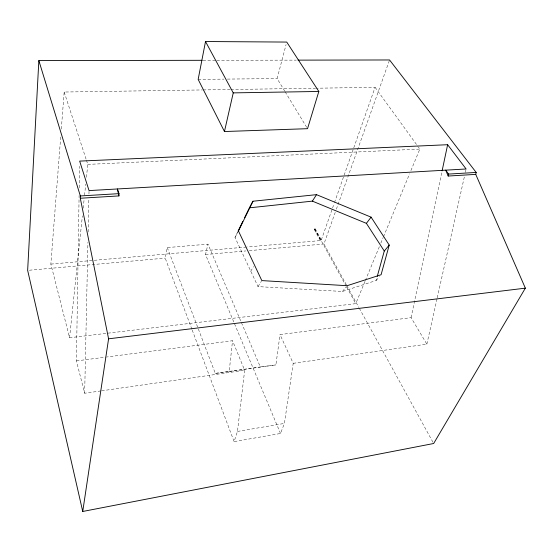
<?xml version="1.0" encoding="UTF-8"?>
<svg xmlns="http://www.w3.org/2000/svg" width="553" height="553" viewBox="0 0 553 553"><rect width="100%" height="100%" fill="white"/><g stroke="black" fill="none" stroke-linecap="round" stroke-linejoin="round"><path stroke-width="0.41" stroke-dasharray="2.77 2.07" d="M100.84 390.93L84.664 393.252L76.418 360.909L79.1 195.562M79.224 187.813L79.577 166.28M84.664 393.252L87.92 242.338M88.141 231.99L88.853 199.218M88.964 194.041L89.04 190.591M365.008 281.346L355.759 303.652L69.567 337.738L50.855 264.099L60.782 135.907M61.314 129.022L64.176 92.026L202.357 89.939M69.567 337.738L82.383 215.884M83.199 208.156L84.187 198.721M84.547 195.285L85.722 184.128M86.441 177.264L87.796 164.393L86.468 160.329M198.361 329.028L215.297 373.379L229.184 371.575L232.53 340.731L107.13 356.941M293.208 363.328L426.861 344.146L411.079 317.65L280.018 334.593L293.208 363.328L284.408 423.418L280.509 433.483L234.092 441.619L237.465 431.444L244.668 370.289L232.53 340.731M229.184 371.575L275.899 364.89L280.018 334.593M191.905 329.256L165.202 258.12L167.269 247.585L207.963 244.149L260.325 366.936L275.899 364.89M411.079 317.65L441.923 171.713M426.861 344.146L437.05 298.668M437.236 297.832L464.416 176.559M465.356 172.349L466.11 168.983M280.509 433.483L205.495 254.539L207.963 244.149M284.726 91.1L277.122 78.574L286.088 44.558M237.583 232.129L234.997 237.444L257.995 286.606L342.445 291.472L376.109 280.509L377.015 277.233M320.36 240.59L314.187 229.308L314.394 228.7L315.134 228.645L321.328 239.912L320.574 239.981L320.36 240.59L247.405 246.956M346.268 286.371L314.927 229.253L315.134 228.645M321.328 239.912L334.192 203.393M334.482 202.578L375.079 87.326L316.357 88.217M346.399 284.802L323.961 243.991L335.236 212.373M336.39 209.131L389.568 59.966M365.339 280.551L379.538 246.285M380.858 243.099L383.174 237.52M383.505 236.725L409.6 173.78M410.92 170.594L419.838 149.082L418.331 147.001M234.997 237.444L237.693 232.433M250.682 271.316L253.571 266.539M257.995 286.606L261.396 281.263M342.445 291.472L346.095 286.986M376.109 280.509L379.427 276.659M237.465 431.444L284.408 423.418M215.297 373.379L260.325 366.936M101.69 390.805L244.668 370.289M76.418 360.909L106.28 357.051M29.371 270.217L165.202 258.12M205.495 254.539L245.843 250.944M249.279 250.64L323.961 243.991M50.855 264.099L246.548 247.025M314.187 229.308L314.927 229.253M87.796 164.393L419.838 149.082M203.221 89.925L229.993 89.517M230.857 89.51L315.493 88.231M198.154 79.39L223.91 79.12M227.338 79.086L277.122 78.574M202.979 60.305L215.94 60.277M216.804 60.277L296.27 60.132M375.079 87.326L417.826 146.31M285.168 91.839L307.081 127.95M346.814 285.555L358.862 307.475M359.284 308.228L433.241 442.753M346.683 287.118L355.759 303.652M314.394 228.7L320.574 239.981M167.269 247.585L198.057 328.219M192.209 330.065L234.092 441.619M64.176 92.026L86.206 159.513"/><path stroke-width="0.83" d="M297.998 60.132L389.568 59.966L476.188 172.439L475.746 174.382L525.35 288.154L433.656 443.506L82.736 511.47L108.582 338.816L80.296 198.251L80.337 195.949L38.848 60.602L202.115 60.305M80.296 198.251L118.923 195.914L119.006 193.647L117.367 188.967L118.231 192.831M38.848 60.602L27.65 270.369L82.736 511.47M205.516 41.53L198.154 79.39L224.449 131.524L307.53 128.69L318.832 91.459L286.744 42.069L205.516 41.53L233.248 92.883L224.449 131.524M442.103 170.863L447.633 144.713L79.66 161.11L89.04 190.591L466.11 168.983L447.633 144.713M448.179 176.041L448.601 174.077L445.711 170.151L448.179 176.041L475.746 174.382M389.222 245.083L381.086 274.737L347.139 285.707L261.825 280.599L238.461 231.002L252.963 201.23L316.51 194.656L371.091 217.156L389.222 245.083L384.273 251.041L377.243 276.417M237.956 231.368L242.76 221.497M244.613 217.702L249.417 207.838L312.376 201.133L366.397 223.35L384.273 251.041M249.811 207.105L252.963 201.23M312.376 201.133L316.51 194.656M366.397 223.35L371.091 217.156M108.582 338.816L525.35 288.154M80.337 195.949L119.006 193.647M448.601 174.077L476.188 172.439M233.248 92.883L318.832 91.459M118.577 194.373L118.923 195.914"/></g></svg>
